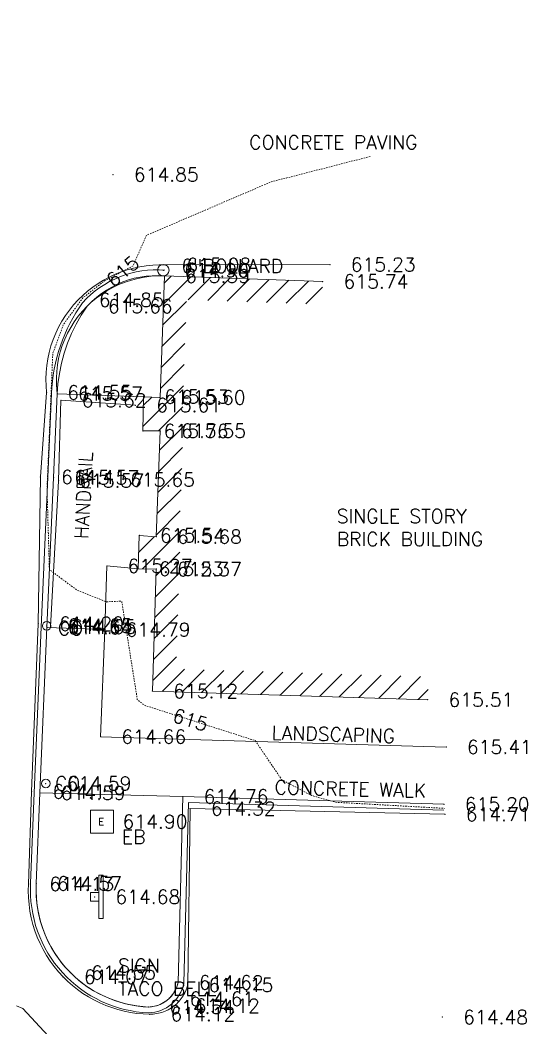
# Model space of a CAD drawing. Extents: x 2536931 to 2538613, y 7112513 to 7131087.
# Drawn here: x 2538374.7 to 2538418.9, y 7126091.4 to 7126179 of the extents above; entities that cross this region are included whole.
import ezdxf
from ezdxf.enums import TextEntityAlignment as Align

# ---------------------------------------------------------------- set-up
doc = ezdxf.new("R2010")
doc.units = 0
doc.header["$MEASUREMENT"] = 0
doc.linetypes.add('HIDDEN2', pattern=[0.1875, 0.125, -0.0625])
for name, color, linetype, lineweight in [('PT', 7, 'Continuous', 0), ('PTELEV', 5, 'Continuous', 0), ('V-BLDG', 8, 'Continuous', 0), ('V-BLDG-OTLN', 8, 'Continuous', 0), ('V-POWR-LABL', 8, 'Continuous', 0), ('V-POWR-STRC', 8, 'Continuous', 0), ('V-PVMT-CONC', 8, 'Continuous', 0), ('V-ROAD-CURB-BACK', 8, 'Continuous', 0), ('V-ROAD-CURB-FACE', 54, 'Continuous', 0), ('V-SITE-BLRD-STLE', 8, 'Continuous', 0), ('V-SITE-SIGN', 8, 'Continuous', 0), ('V-SITE-VEGE', 8, 'Continuous', 0), ('V-SSWR-LABL', 252, 'Continuous', 0), ('V-SSWR-MHOL', 8, 'Continuous', 0), ('V-SWLK-CONC', 54, 'Continuous', 0), ('V-TINN-BRKL', 100, 'Continuous', 0), ('V-TOPO-MAJR', 252, 'HIDDEN2', 0), ('V-TOPO-MINR', 8, 'Continuous', 0), ('V-TOPO-MISC', 8, 'Continuous', 0)]:
    doc.layers.add(name, color=color, linetype=linetype, lineweight=lineweight)
doc.styles.add('PTXT', font='romans.shx')
doc.styles.add('ROMANS', font='romans.shx')

# ---------------------------------------------------------------- blocks, each defined once
blk = doc.blocks.new('BOLL')
at = {"linetype": 'Continuous'}
blk.add_circle((0, 0), 0.025, dxfattribs=at)
blk = doc.blocks.new('CO')
at = {"linetype": 'Continuous'}
blk.add_circle((0, 0), 0.01875, dxfattribs=at)
blk = doc.blocks.new('EBOX')
at = {"linetype": 'Continuous'}
for p, q in [((-0.04999999981373549, 0.04999999981373549), (-0.04999999981373549, -0.04999999981373549)), ((-0.04999999981373549, 0.04999999981373549), (0.04999999981373549, 0.04999999981373549)), ((0.04999999981373549, -0.04999999981373549), (0.04999999981373549, 0.04999999981373549)), ((-0.04999999981373549, -0.04999999981373549), (0.04999999981373549, -0.04999999981373549))]:
    blk.add_line(p, q, dxfattribs=at)
at = {"linetype": 'Continuous', "style": 'ROMANS'}
blk.add_text('E', height=0.03, dxfattribs=at).set_placement((-0.002857142857142856, 0), align=Align.MIDDLE_CENTER)
blk = doc.blocks.new('SIGN')
at = {"linetype": 'Continuous'}
for points in [[(0.01874999981373549, 0.09375), (0.03750000009313226, 0.09375), (0.03750000009313226, -0.09375), (0.01874999981373549, -0.09375)], [(0.01874999981373549, -0.01874999981373549), (-0.01874999981373549, -0.01874999981373549), (-0.01874999981373549, 0.01874999981373549), (0.01874999981373549, 0.01874999981373549)]]:
    blk.add_3dface(points, dxfattribs=at)

msp = doc.modelspace()

# ---------------------------------------------------------------- hatches: boundary and pattern name
at = {"layer": 'V-BLDG-OTLN'}
h = msp.add_hatch(dxfattribs=at)
h.set_pattern_fill('ANSI31', color=256, style=0)
h.set_pattern_definition([(45, (0, 0), (-0.8838834764831844, 0.8838834764831845), [])])
h.paths.add_polyline_path([(2538410.282693339, 7126121.912017144), (2538388.302616561, 7126122.601358113), (2538388.630385657, 7126133.238317277), (2538388.54904318, 7126133.239857855), (2538389.004308606, 7126145.320791705), (2538388.873436898, 7126145.319925577), (2538389.210158398, 7126154.720585746), (2538401.009304192, 7126154.303249865), (2538401.08, 7126156.302), (2538387.283, 7126156.79), (2538386.904, 7126146.209), (2538385.454, 7126146.277), (2538385.416, 7126143.297), (2538386.927, 7126143.307), (2538386.58, 7126134.099), (2538385.094, 7126134.206), (2538384.985, 7126131.307), (2538386.569, 7126131.277), (2538386.242, 7126120.665), (2538410.22, 7126119.913)])

# ---------------------------------------------------------------- linework, layer by layer
at = {"layer": 'PT'}
for p in [(2538382.818, 7126165.605, 614.8489999999292), (2538387.391, 7126157.744, 615.0799999996088), (2538401.706, 7126157.777, 615.2299999999814), (2538387.189, 7126157.287, 614.9009999996051), (2538387.283, 7126156.79, 615.5889999996871), (2538401.08, 7126156.302, 615.7399999997579), (2538379.772, 7126154.702, 614.8509999997914), (2538380.547, 7126154.147, 615.6650000000373), (2538377.02, 7126146.647, 614.5469999997877), (2538377.947, 7126146.543, 615.5679999999702), (2538385.454, 7126146.277, 615.5349999996834), (2538386.904, 7126146.209, 615.6019999999553), (2538378.275, 7126145.972, 615.6189999999478), (2538384.762, 7126145.543, 615.6099999998696), (2538385.416, 7126143.297, 615.7639999999665), (2538386.927, 7126143.307, 615.5540000000037), (2538376.481, 7126139.302, 614.4139999998733), (2538377.635, 7126139.255, 615.5679999999702), (2538378.062, 7126138.968, 615.5740000000224), (2538382.489, 7126139.057, 615.6499999999069), (2538385.094, 7126134.206, 615.5370000000112), (2538386.58, 7126134.099, 615.6759999999776), (2538382.272, 7126131.555, 615.2749999999069), (2538384.985, 7126131.307, 615.2289999998175), (2538386.569, 7126131.277, 615.3689999999478), (2538376.302, 7126126.521, 614.2039999999106), (2538377.031, 7126126.345, 614.651999999769), (2538377.045, 7126126.207, 614.6450000000186), (2538377.377, 7126126.254, 614.6549999997951), (2538382.101, 7126126.015, 614.7859999998473), (2538386.242, 7126120.665, 615.1149999997579), (2538410.22, 7126119.913, 615.5149999996647), (2538381.729, 7126116.7, 614.6639999998733), (2538411.831, 7126115.803, 615.4079999998212), (2538376.953, 7126112.627, 614.5879999999888), (2538375.722, 7126111.934, 614.1049999999814), (2538376.441, 7126111.804, 614.585999999661), (2538388.895, 7126111.494, 614.7619999996386), (2538389.518, 7126110.446, 614.3229999998584), (2538411.637, 7126110.822, 615.1999999997206), (2538411.722, 7126109.951, 614.710999999661), (2538381.837, 7126109.314, 614.8959999997169), (2538375.448, 7126103.879, 614.1339999996126), (2538376.122, 7126103.931, 614.5679999999702), (2538381.211, 7126102.764, 614.683999999892), (2538378.464, 7126095.805, 614.0699999998324), (2538379.094, 7126096.175, 614.5479999999516), (2538388.474, 7126095.317, 614.6229999996722), (2538389.31, 7126095.093, 614.151999999769), (2538387.657, 7126093.892, 614.6129999998957), (2538385.901, 7126093.18, 614.5400000000373), (2538388.138, 7126093.279, 614.1239999998361), (2538386.006, 7126092.557, 614.1219999999739), (2538411.499, 7126092.3, 614.4830000000075)]:
    msp.add_point(p, dxfattribs=at)
at = {"layer": 'V-BLDG-OTLN', "flags": 128}
msp.add_lwpolyline([(2538410.22, 7126119.913), (2538386.242, 7126120.665), (2538386.569, 7126131.277), (2538384.985, 7126131.307), (2538385.094, 7126134.206), (2538386.58, 7126134.099), (2538386.927, 7126143.307), (2538385.416, 7126143.297), (2538385.454, 7126146.277), (2538386.904, 7126146.209), (2538387.283, 7126156.79), (2538401.08, 7126156.302)], dxfattribs=at)
at = {"layer": 'V-PVMT-CONC', "flags": 128}
for points in [[(2538377.947, 7126146.543), (2538385.454, 7126146.277)], [(2538411.831, 7126115.803), (2538381.729, 7126116.7), (2538382.101, 7126126.015), (2538382.272, 7126131.555), (2538384.985, 7126131.307)], [(2538388.895, 7126111.494), (2538376.441, 7126111.804)]]:
    msp.add_lwpolyline(points, dxfattribs=at)
at = {"layer": 'V-ROAD-CURB-BACK', "flags": 128}
msp.add_lwpolyline([(2538412.066, 7126183.362), (2538392.765, 7126183.911), (2538386.688, 7126184.037, 0.4040007439865133), (2538365.962, 7126166.004), (2538364.381, 7126132.01), (2538364.016, 7126123.507, -0.02904178725367489), (2538363.025, 7126115.337, -0.1874978328297019), (2538353.686, 7126102.451, -0.2694602566258789), (2538344.297, 7126101.701, -0.3029433901919685), (2538324.896, 7126129.917), (2538324.419, 7126150.09), (2538324.307, 7126156.022), (2538323.446, 7126192.100999999, -0.2073115484209058), (2538327.487, 7126199.865000001, -0.1408971871230533), (2538337.728, 7126203.26), (2538363.158, 7126202.451), (2538389.011, 7126201.771), (2538414.836, 7126201.079)], format="xyb", dxfattribs=at)
msp.add_lwpolyline([(2538411.637, 7126110.822), (2538388.895, 7126111.494), (2538388.474, 7126095.317), (2538388.330832444, 7126094.856956529), (2538388.178575852, 7126094.545514953), (2538387.987809089, 7126094.256056895), (2538387.761653414, 7126093.993318364), (2538387.503809104, 7126093.761598193), (2538387.218494918, 7126093.564687707), (2538386.910379061, 7126093.405808683), (2538386.584502817, 7126093.287560642), (2538386.246198056, 7126093.211878319), (2538385.901, 7126093.18), (2538385.444489928, 7126093.209581235), (2538384.794785231, 7126093.287314782), (2538384.151382226, 7126093.406441905), (2538383.516915392, 7126093.566474825), (2538382.89398262, 7126093.766758273), (2538382.285134571, 7126094.006472168), (2538381.692864234, 7126094.284634976), (2538381.119596723, 7126094.600107729), (2538380.567679338, 7126094.951598696), (2538380.039371963, 7126095.337668658), (2538379.536837806, 7126095.756736814), (2538379.062134543, 7126096.207087245), (2538378.617205896, 7126096.686875947), (2538378.203873672, 7126097.194138374), (2538377.8238303, 7126097.72679749), (2538377.478631907, 7126098.282672267), (2538377.169691944, 7126098.85948662), (2538376.898275395, 7126099.454878723), (2538376.665493605, 7126100.066410682), (2538376.472299722, 7126100.691578517), (2538376.319484798, 7126101.327822415), (2538376.20767455, 7126101.97253721), (2538376.137326795, 7126102.623083051), (2538376.10872958, 7126103.276796213), (2538376.122, 7126103.931), (2538376.441, 7126111.804), (2538377.045, 7126126.207), (2538377.635, 7126139.255), (2538377.947, 7126146.543), (2538378.010984944, 7126147.412411017), (2538378.134394287, 7126148.313274769), (2538378.315166903, 7126149.204401375), (2538378.5525626, 7126150.082142025), (2538378.845609337, 7126150.942902721), (2538379.193107205, 7126151.783158991), (2538379.593633337, 7126152.599470319), (2538380.045547738, 7126153.388494235), (2538380.547, 7126154.147), (2538380.991308274, 7126154.595336643), (2538381.388072107, 7126154.943060602), (2538381.806262789, 7126155.26469711), (2538382.244167995, 7126155.558929196), (2538382.699994679, 7126155.824552095), (2538383.17187641, 7126156.060478188), (2538383.657881022, 7126156.265741451), (2538384.156018519, 7126156.439501411), (2538384.664249226, 7126156.581046593), (2538385.18049214, 7126156.689797426), (2538385.702633453, 7126156.765308615), (2538386.228535203, 7126156.807270975), (2538386.756044031, 7126156.815512685), (2538387.283, 7126156.79)], dxfattribs=at)
at = {"layer": 'V-ROAD-CURB-FACE', "flags": 128}
for points in [[(2538412.051783689, 7126182.862202144), (2538392.752709297, 7126183.411147373), (2538386.66980119, 7126183.53726987, 0.4039660662559086), (2538366.460987926, 7126165.970618038), (2538364.880501645, 7126131.987663798), (2538364.515328686, 7126123.480634578, -0.02912692391165085), (2538363.513587275, 7126115.229044653, -0.1876276875313025), (2538353.963978679, 7126102.035314925, -0.268777328528378), (2538344.096156416, 7126101.242819135, -0.3027787793138983), (2538324.396083192, 7126129.90757114)], [(2538411.62223202, 7126110.322218141), (2538389.38177698, 7126110.979398062), (2538388.972664997, 7126095.259197238, -0.3511669293102853), (2538385.896899819, 7126092.679738843, -0.4175148853155204), (2538375.622527793, 7126103.954151482), (2538375.94142425, 7126111.824595982), (2538376.545473384, 7126126.228767655), (2538377.135483241, 7126139.276985638), (2538377.447457547, 7126146.564385462, -0.1448753586994211), (2538380.157151453, 7126154.461601718, -0.2320922599226982), (2538387.323145459, 7126157.288385736)]]:
    msp.add_lwpolyline(points, format="xyb", dxfattribs=at)
at = {"layer": 'V-TINN-BRKL', "extrusion": (0.004390342494361327, -0.0001555656192220745, 0.9999903502995018), "elevation": 10651.32722778795, "flags": 128}
msp.add_lwpolyline([(2538350.780573595, 7126148.286209066), (2538358.287646127, 7126148.020209063)], dxfattribs=at)
at = {"layer": 'V-TINN-BRKL', "extrusion": (-0.02783669308808545, 0.001057089610939954, 0.9996119252387271), "elevation": -62512.66229205135, "flags": 128}
msp.add_lwpolyline([(-7217318.183977795, 2265268.972272438), (-7217318.183977795, 2265274.033880976)], dxfattribs=at)
at = {"layer": 'V-TINN-BRKL', "extrusion": (-0.01666325039107449, 0.0005225942236253238, 0.9998610218333757), "elevation": -37958.66653087356, "flags": 128}
msp.add_lwpolyline([(-7202188.647751239, 2313447.351015309), (-7202188.64775124, 2313471.344139074)], dxfattribs=at)
at = {"layer": 'V-TINN-BRKL', "extrusion": (-0.01412184590938211, 0.0003515153550592945, 0.9999002199745067), "elevation": -32727.09856223959, "flags": 128}
msp.add_lwpolyline([(2538144.452876013, 7126123.43834044), (2538131.997632459, 7126123.74834046)], dxfattribs=at)
at = {"layer": 'V-TINN-BRKL'}
for points in [[(2538411.722, 7126109.951, 614.710999999661), (2538389.518, 7126110.446, 614.3229999998584), (2538389.31, 7126095.093, 614.151999999769), (2538389.271272281, 7126094.951625902, 614.1501333331689), (2538389.226398669, 7126094.812080817, 614.1482666665688), (2538389.175465038, 7126094.674631783, 614.1463999999687), (2538389.118568855, 7126094.539541827, 614.1445333333686), (2538389.055818999, 7126094.407069462, 614.1426666667685), (2538388.98733555, 7126094.277468192, 614.1407999997027), (2538388.913249561, 7126094.150986028, 614.1389333331026), (2538388.833702804, 7126094.027865008, 614.1370666665025), (2538388.748847505, 7126093.908340744, 614.1351999999024), (2538388.658846044, 7126093.792641958, 614.1333333333023), (2538388.563870652, 7126093.680990058, 614.1314666667022), (2538388.464103077, 7126093.573598705, 614.1295999996364), (2538388.359734238, 7126093.470673406, 614.1277333330363), (2538388.250963857, 7126093.372411123, 614.1258666664362), (2538388.138000084, 7126093.278999893, 614.1239999998361), (2538388.015831489, 7126093.18685198, 614.123866666574), (2538387.889583218, 7126093.100377833, 614.123733333312), (2538387.759518567, 7126093.019757798, 614.1235999995843), (2538387.625908786, 7126092.945160007, 614.1234666663222), (2538387.489032524, 7126092.876740036, 614.1233333330601), (2538387.349175237, 7126092.814640576, 614.1231999997981), (2538387.2066286, 7126092.758991137, 614.123066666536), (2538387.061689897, 7126092.709907778, 614.122933333274), (2538386.914661402, 7126092.66749286, 614.1228000000119), (2538386.765849744, 7126092.631834844, 614.1226666667499), (2538386.615565273, 7126092.603008093, 614.1225333330221), (2538386.464121411, 7126092.581072727, 614.1223999997601), (2538386.311833996, 7126092.566074492, 614.122266666498), (2538386.159020627, 7126092.558044667, 614.122133333236), (2538386.006, 7126092.557000001, 614.1219999999739), (2538385.44471644, 7126092.579379197, 614.1185333332978), (2538384.885375414, 7126092.631125508, 614.1150666666217), (2538384.329512392, 7126092.712096882, 614.1115999999456), (2538383.778653292, 7126092.822071043, 614.1081333332695), (2538383.2343103, 7126092.960746095, 614.1046666665934), (2538382.697977711, 7126093.127741356, 614.1011999999173), (2538382.171127833, 7126093.322598403, 614.0977333332412), (2538381.65520694, 7126093.544782325, 614.0942666665651), (2538381.151631305, 7126093.793683196, 614.090799999889), (2538380.661783315, 7126094.068617752, 614.0873333332129), (2538380.187007668, 7126094.368831256, 614.0838666665368), (2538379.728607688, 7126094.693499583, 614.0803999998607), (2538379.287841748, 7126095.041731473, 614.0769333331846), (2538378.865919811, 7126095.412570982, 614.0734666665085), (2538378.464000108, 7126095.805000105, 614.0699999998324), (2538378.063779415, 7126096.240186005, 614.0742666665465), (2538377.688157127, 7126096.696772545, 614.0785333332606), (2538377.338275562, 7126097.173371183, 614.0827999999747), (2538377.015198757, 7126097.66853252, 614.0870666662231), (2538376.719909233, 7126098.180750703, 614.0913333329372), (2538376.453305001, 7126098.708468009, 614.0955999996513), (2538376.216196844, 7126099.25007958, 614.0998666663654), (2538376.009305838, 7126099.8039383, 614.1041333330795), (2538375.833261167, 7126100.368359813, 614.1083999997936), (2538375.688598204, 7126100.941627638, 614.1126666665077), (2538375.575756891, 7126101.52199839, 614.1169333332218), (2538375.495080393, 7126102.107707082, 614.1211999999359), (2538375.446814056, 7126102.696972501, 614.12546666665), (2538375.431104667, 7126103.288002606, 614.1297333333641), (2538375.448, 7126103.879, 614.1339999996126), (2538375.722, 7126111.934, 614.1049999999814), (2538376.302, 7126126.521, 614.2039999999106), (2538376.481, 7126139.302, 614.4139999998733), (2538377.02, 7126146.647, 614.5469999997877), (2538376.972683331, 7126147.231153479, 614.5672666663304), (2538376.959646442, 7126147.817075141, 614.5875333333388), (2538376.980934052, 7126148.402755081, 614.6077999998815), (2538377.03647314, 7126148.986184223, 614.6280666664243), (2538377.126073187, 7126149.565361213, 614.648333332967), (2538377.249426836, 7126150.138299283, 614.6685999995098), (2538377.406110943, 7126150.703033064, 614.6888666665182), (2538377.595588029, 7126151.257625337, 614.7091333330609), (2538377.817208126, 7126151.800173664, 614.7294000000693), (2538378.070211004, 7126152.328816925, 614.749666666612), (2538378.35372878, 7126152.841741701, 614.7699333331548), (2538378.666788893, 7126153.337188489, 614.7901999996975), (2538379.008317444, 7126153.813457743, 614.8104666667059), (2538379.377142877, 7126154.268915704, 614.8307333332486), (2538379.772, 7126154.701999999, 614.8509999997914), (2538380.174902697, 7126155.095891777, 614.8662666664459), (2538380.599337617, 7126155.466480924, 614.8815333331004), (2538381.043958989, 7126155.812592397, 614.8967999997549), (2538381.507357037, 7126156.133128769, 614.9120666664094), (2538381.988062447, 7126156.427073704, 614.9273333330639), (2538382.48455103, 7126156.693495181, 614.9425999997184), (2538382.995248552, 7126156.931548447, 614.9578666663729), (2538383.518535726, 7126157.140478699, 614.973133333493), (2538384.052753347, 7126157.319623472, 614.9884000001475), (2538384.596207552, 7126157.468414748, 615.003666666802), (2538385.147175191, 7126157.586380748, 615.0189333334565), (2538385.703909291, 7126157.673147433, 615.034200000111), (2538386.264644597, 7126157.72843969, 615.0494666667655), (2538386.827603164, 7126157.7520822, 615.0647333329543), (2538387.391, 7126157.744, 615.0799999996088), (2538401.706, 7126157.777, 615.2299999999814)], [(2538411.637, 7126110.822, 615.1999999997206), (2538388.895, 7126111.494, 614.7619999996386), (2538388.474, 7126095.317, 614.6229999996722), (2538388.448288905, 7126095.208764081, 614.6223333328962), (2538388.418157534, 7126095.101674516, 614.621666666586), (2538388.383656655, 7126094.995911743, 614.62099999981), (2538388.344844401, 7126094.891653969, 614.6203333330341), (2538388.301786168, 7126094.789076861, 614.6196666667238), (2538388.254554507, 7126094.688353255, 614.6189999999478), (2538388.203229, 7126094.589652866, 614.6183333331719), (2538388.147896128, 7126094.493141997, 614.617666666396), (2538388.088649124, 7126094.398983264, 614.61699999962), (2538388.025587815, 7126094.307335319, 614.6163333333097), (2538387.958818456, 7126094.218352583, 614.6156666665338), (2538387.88845355, 7126094.132184988, 614.6149999997579), (2538387.814611657, 7126094.04897772, 614.6143333329819), (2538387.737417197, 7126093.968870979, 614.6136666666716), (2538387.657000237, 7126093.891999741, 614.6129999998957), (2538387.559863957, 7126093.807057713, 614.6081333332695), (2538387.458794664, 7126093.726835501, 614.6032666666433), (2538387.354021475, 7126093.651514961, 614.5984000000171), (2538387.245781897, 7126093.581266837, 614.5935333329253), (2538387.1343213, 7126093.516250374, 614.5886666667648), (2538387.019892354, 7126093.456612959, 614.5837999996729), (2538386.902754457, 7126093.402489781, 614.5789333330467), (2538386.78317315, 7126093.354003535, 614.5740666664205), (2538386.661419511, 7126093.311264133, 614.5691999997944), (2538386.537769543, 7126093.274368461, 614.5643333331682), (2538386.412503549, 7126093.243400158, 614.559466666542), (2538386.285905493, 7126093.218429426, 614.5545999999158), (2538386.158262362, 7126093.199512872, 614.5497333332896), (2538386.029863508, 7126093.186693376, 614.5448666661978), (2538385.901, 7126093.18, 614.5400000000373), (2538385.394779825, 7126093.214043149, 614.5405333330855), (2538384.890871315, 7126093.273153343, 614.5410666665994), (2538384.390514972, 7126093.357185068, 614.5415999996476), (2538383.89494255, 7126093.465931457, 614.5421333331615), (2538383.405374032, 7126093.599124802, 614.5426666666754), (2538382.923014616, 7126093.756437215, 614.5431999997236), (2538382.449051755, 7126093.937481429, 614.5437333332375), (2538381.984652231, 7126094.141811759, 614.5442666662857), (2538381.530959283, 7126094.368925191, 614.5447999997996), (2538381.089089795, 7126094.618262627, 614.5453333333135), (2538380.660131543, 7126094.889210259, 614.5458666663617), (2538380.245140518, 7126095.181101078, 614.5463999998756), (2538379.845138328, 7126095.49321652, 614.5469333333895), (2538379.461109682, 7126095.824788232, 614.5474666664377), (2538379.093999966, 7126096.174999965, 614.5479999999516), (2538378.702773027, 7126096.589717688, 614.5493333330378), (2538378.335267455, 7126097.025594921, 614.5506666665897), (2538377.992625656, 7126097.481276723, 614.5519999996759), (2538377.675912743, 7126097.955346589, 614.5533333332278), (2538377.386113232, 7126098.446330856, 614.5546666667797), (2538377.124127974, 7126098.95270328, 614.5559999998659), (2538376.890771362, 7126099.472889784, 614.5573333329521), (2538376.686768793, 7126100.005273348, 614.558666666504), (2538376.512754416, 7126100.548199037, 614.5600000000559), (2538376.369269163, 7126101.099979146, 614.5613333331421), (2538376.256759062, 7126101.658898447, 614.562666666694), (2538376.175573855, 7126102.223219517, 614.5639999997802), (2538376.12596591, 7126102.79118814, 614.5653333328664), (2538376.108089436, 7126103.361038771, 614.5666666664183), (2538376.122, 7126103.931, 614.5679999999702), (2538376.441, 7126111.804, 614.585999999661), (2538377.045, 7126126.207, 614.6450000000186), (2538377.635, 7126139.255, 615.5679999999702), (2538377.947, 7126146.543, 615.5679999999702), (2538377.881081495, 7126147.302837979, 615.5768891265616), (2538377.873775801, 7126147.884327566, 615.5836668857373), (2538377.903674997, 7126148.465093915, 615.5904446453787), (2538377.970656658, 7126149.042759018, 615.5972224050201), (2538378.07444652, 7126149.614957566, 615.6040001646616), (2538378.214619606, 7126150.179346634, 615.6107779238373), (2538378.390601962, 7126150.733615274, 615.6175556834787), (2538378.601673011, 7126151.275493974, 615.6243334431201), (2538378.8469685, 7126151.802763958, 615.6311112022959), (2538379.125484043, 7126152.313266266, 615.6378889619373), (2538379.436079229, 7126152.804910594, 615.6446667215787), (2538379.777482294, 7126153.275683853, 615.6514444807544), (2538380.148295328, 7126153.723658414, 615.6582222403958), (2538380.547, 7126154.147, 615.6650000000373), (2538380.882903844, 7126154.464927338, 615.6602760949172), (2538381.327513383, 7126154.839768467, 615.6543364203535), (2538381.795186131, 7126155.185406595, 615.6483967457898), (2538382.284007154, 7126155.50042647, 615.6424570712261), (2538382.791974925, 7126155.783538212, 615.6365173966624), (2538383.317009517, 7126156.033582591, 615.6305777220987), (2538383.856961122, 7126156.249535774, 615.6246380470693), (2538384.409618856, 7126156.430513519, 615.6186983725056), (2538384.972719803, 7126156.575774794, 615.6127586984076), (2538385.543958289, 7126156.684724811, 615.6068190238439), (2538386.12099532, 7126156.756917466, 615.6008793492801), (2538386.701468159, 7126156.792057157, 615.5949396742508), (2538387.283, 7126156.79, 615.5889999996871)], [(2538386.242, 7126120.665, 615.1149999997579), (2538386.569, 7126131.277, 615.3689999999478), (2538384.985, 7126131.307, 615.2289999998175), (2538385.094, 7126134.206, 615.5370000000112), (2538386.58, 7126134.099, 615.6759999999776), (2538386.927, 7126143.307, 615.5540000000037), (2538385.416, 7126143.297, 615.7639999999665), (2538385.454, 7126146.277, 615.5349999996834), (2538386.904, 7126146.209, 615.6019999999553), (2538387.283, 7126156.79, 615.5889999996871), (2538401.08, 7126156.302, 615.7399999997579)], [(2538411.831, 7126115.803, 615.4079999998212), (2538381.729, 7126116.7, 614.6639999998733), (2538382.101, 7126126.015, 614.7859999998473), (2538382.272, 7126131.555, 615.2749999999069), (2538384.985, 7126131.307, 615.2289999998175)]]:
    msp.add_polyline3d(points, dxfattribs=at)
at = {"layer": 'V-TOPO-MAJR', "elevation": 615, "flags": 128}
msp.add_lwpolyline([(2538405.202380165, 7126167.181148761), (2538396.58310104, 7126164.972006339), (2538385.715112866, 7126160.321793247), (2538384.554051769, 7126157.661307933), (2538382.068077385, 7126156.359808584), (2538380.179735281, 7126154.877636033), (2538378.491863815, 7126152.571521206), (2538377.563358685, 7126150.046676645), (2538377.060348607, 7126138.335223177), (2538377.265471217, 7126131.236291897), (2538379.661041902, 7126129.456539906), (2538382.235473363, 7126128.43482092), (2538383.566572567, 7126128.489982698), (2538384.924649438, 7126119.939618483), (2538385.527842711, 7126119.437183411), (2538395.194634483, 7126116.359910736), (2538397.502402491, 7126112.960943311), (2538400.086544032, 7126111.590748359), (2538402.187797272, 7126110.995895838), (2538411.671764825, 7126110.465762778)], dxfattribs=at)
at = {"layer": 'V-TOPO-MINR', "elevation": 614, "flags": 128}
msp.add_lwpolyline([(2538381.183329749, 7126086.33117436), (2538374.967432646, 7126093.041823791), (2538374.396061626, 7126093.298483506)], dxfattribs=at)
at = {"layer": 'V-TOPO-MISC', "flags": 128}
msp.add_lwpolyline([(2538377.377, 7126126.254), (2538378.062, 7126138.968), (2538378.275, 7126145.972), (2538384.762, 7126145.543)], dxfattribs=at)

# ---------------------------------------------------------------- block references
at = {"layer": 'V-POWR-STRC', "xscale": 20, "yscale": 20, "zscale": 20}
msp.add_blockref('EBOX', (2538381.837, 7126109.314), dxfattribs=at)
at = {"layer": 'V-SITE-BLRD-STLE', "xscale": 20, "yscale": 20, "zscale": 20}
msp.add_blockref('BOLL', (2538387.189, 7126157.287), dxfattribs=at)
at = {"layer": 'V-SITE-SIGN', "xscale": 20, "yscale": 20, "zscale": 20}
msp.add_blockref('SIGN', (2538381.211, 7126102.764), dxfattribs=at)
at = {"layer": 'V-SSWR-MHOL', "xscale": 20, "yscale": 20, "zscale": 20}
for p in [(2538377.031, 7126126.345), (2538376.953, 7126112.627)]:
    msp.add_blockref('CO', p, dxfattribs=at)

# ---------------------------------------------------------------- texts
at = {"layer": 'PTELEV', "style": 'PTXT'}
for s, p in [('614.85', (2538384.617999999, 7126165.005000003, 614.8489999999292)), ('614.90', (2538388.988999998, 7126156.687000006, 614.9009999996051)), ('615.08', (2538389.190999997, 7126157.144000001, 615.0799999996088)), ('615.23', (2538403.505999999, 7126157.177000001, 615.2299999999814)), ('615.59', (2538389.082999999, 7126156.189999998, 615.5889999996871)), ('615.74', (2538402.879999999, 7126155.702000007, 615.7399999997579)), ('614.85', (2538381.571999998, 7126154.101999998, 614.8509999997914)), ('615.66', (2538382.347000003, 7126153.546999998, 615.6650000000373)), ('614.55', (2538378.820000002, 7126146.046999998, 614.5469999997877)), ('615.57', (2538379.747, 7126145.943000004, 615.5679999999702)), ('615.62', (2538380.074999999, 7126145.372000001, 615.6189999999478)), ('615.53', (2538387.254000004, 7126145.677000001, 615.5349999996834)), ('615.60', (2538388.704000002, 7126145.608999997, 615.6019999999553)), ('615.61', (2538386.561999999, 7126144.943000004, 615.6099999998696)), ('615.76', (2538387.215999998, 7126142.697000004, 615.7639999999665)), ('615.55', (2538388.726999998, 7126142.707000002, 615.5540000000037)), ('614.41', (2538378.280999999, 7126138.702000007, 614.4139999998733)), ('615.57', (2538379.434999999, 7126138.655000001, 615.5679999999702)), ('615.57', (2538379.861999998, 7126138.367999993, 615.5740000000224)), ('615.65', (2538384.289000005, 7126138.457000002, 615.6499999999069)), ('615.54', (2538386.893999999, 7126133.605999999, 615.5370000000112)), ('615.68', (2538388.380000005, 7126133.498999998, 615.6759999999776)), ('615.27', (2538384.071999998, 7126130.954999998, 615.2749999999069)), ('615.23', (2538386.784999998, 7126130.707000002, 615.2289999998175)), ('615.37', (2538388.368999999, 7126130.677000001, 615.3689999999478)), ('614.20', (2538378.102000002, 7126125.921000004, 614.2039999999106)), ('614.65', (2538378.830999998, 7126125.744999997, 614.651999999769)), ('614.64', (2538378.844999999, 7126125.607000001, 614.6450000000186)), ('614.65', (2538379.177000003, 7126125.653999999, 614.6549999997951)), ('614.79', (2538383.900999999, 7126125.414999999, 614.7859999998473)), ('615.12', (2538388.042000003, 7126120.064999998, 615.1149999997579)), ('615.51', (2538412.02, 7126119.312999994, 615.5149999996647)), ('614.66', (2538383.528999999, 7126116.100000001, 614.6639999998733)), ('615.41', (2538413.630999999, 7126115.203000002, 615.4079999998212)), ('614.59', (2538378.753000002, 7126112.027000003, 614.5879999999888)), ('614.11', (2538377.522000002, 7126111.333999999, 614.1049999999814)), ('614.59', (2538378.241000002, 7126111.204000004, 614.585999999661)), ('614.76', (2538390.694999998, 7126110.893999994, 614.7619999996386)), ('615.20', (2538413.437000005, 7126110.221999995, 615.1999999997206)), ('614.32', (2538391.317999998, 7126109.846000001, 614.3229999998584)), ('614.71', (2538413.522000002, 7126109.351000004, 614.710999999661)), ('614.90', (2538383.636999998, 7126108.713999994, 614.8959999997169)), ('614.13', (2538377.248000002, 7126103.279000007, 614.1339999996126)), ('614.57', (2538377.921999998, 7126103.331, 614.5679999999702)), ('614.68', (2538383.011000002, 7126102.164000005, 614.683999999892)), ('614.07', (2538380.263999999, 7126095.204999998, 614.0699999998324)), ('614.55', (2538380.893999999, 7126095.575000003, 614.5479999999516)), ('614.62', (2538390.274000002, 7126094.717, 614.6229999996722)), ('614.15', (2538391.110000003, 7126094.492999993, 614.151999999769)), ('614.61', (2538389.457000002, 7126093.292000003, 614.6129999998957)), ('614.54', (2538387.701000003, 7126092.579999998, 614.5400000000373)), ('614.12', (2538389.937999999, 7126092.678999998, 614.1239999998361)), ('614.12', (2538387.805999998, 7126091.957000002, 614.1219999999739)), ('614.48', (2538413.299000004, 7126091.700000003, 614.4830000000075))]:
    msp.add_text(s, height=1.2, dxfattribs=at).set_placement(p)
at = {"layer": 'V-BLDG', "insert": (2538402.29384948, 7126136.492266357), "char_height": 1.2, "attachment_point": 1, "style": 'ROMANS'}
msp.add_mtext('SINGLE STORY\\PBRICK BUILDING', dxfattribs=at)
at = {"layer": 'V-POWR-LABL', "insert": (2538383.583394156, 7126108.588433841), "char_height": 1.2, "attachment_point": 1, "style": 'ROMANS'}
msp.add_mtext('EB', dxfattribs=at)
at = {"layer": 'V-PVMT-CONC', "insert": (2538394.671171741, 7126169.007904016), "char_height": 1.2, "attachment_point": 1, "style": 'ROMANS'}
msp.add_mtext('CONCRETE PAVING', dxfattribs=at)
at = {"layer": 'V-ROAD-CURB-BACK', "insert": (2538379.448530452, 7126133.954880843), "char_height": 1.2, "attachment_point": 1, "rotation": 86.91602178542547, "style": 'ROMANS'}
msp.add_mtext('HANDRAIL', dxfattribs=at)
at = {"layer": 'V-SITE-BLRD-STLE', "insert": (2538388.734599999, 7126158.253), "char_height": 1.2, "attachment_point": 1, "style": 'ROMANS'}
msp.add_mtext('6"BOLLARD ', dxfattribs=at)
at = {"layer": 'V-SITE-SIGN', "insert": (2538383.240250911, 7126097.378702061), "char_height": 1.2, "attachment_point": 1, "style": 'ROMANS'}
msp.add_mtext('SIGN\\PTACO BELL ', dxfattribs=at)
at = {"layer": 'V-SITE-VEGE', "insert": (2538396.650161901, 7126117.664885498), "char_height": 1.2, "attachment_point": 1, "rotation": 358.29316622626783, "style": 'ROMANS'}
msp.add_mtext('LANDSCAPING', dxfattribs=at)
at = {"layer": 'V-SSWR-LABL', "char_height": 1.2, "attachment_point": 1, "style": 'ROMANS'}
for insert in [(2538378.002747177, 7126126.746095008), (2538377.758266382, 7126113.223033388)]:
    msp.add_mtext('CO', dxfattribs=dict(at, insert=insert))
at = {"layer": 'V-SWLK-CONC', "insert": (2538396.887157906, 7126112.898913781), "char_height": 1.2, "attachment_point": 1, "rotation": 358.73052206241925, "style": 'ROMANS'}
msp.add_mtext('CONCRETE WALK', dxfattribs=at)
at = {"layer": 'V-TOPO-MAJR', "char_height": 1.2, "attachment_point": 5, "style": 'ROMANS'}
for insert, rotation in [((2538383.645285441, 7126157.185535217), 40.473495104038605), ((2538389.542498021, 7126118.159180391), 342.3419358380317)]:
    msp.add_mtext('615', dxfattribs=dict(at, insert=insert, rotation=rotation))

doc.saveas('drawing.dxf')
